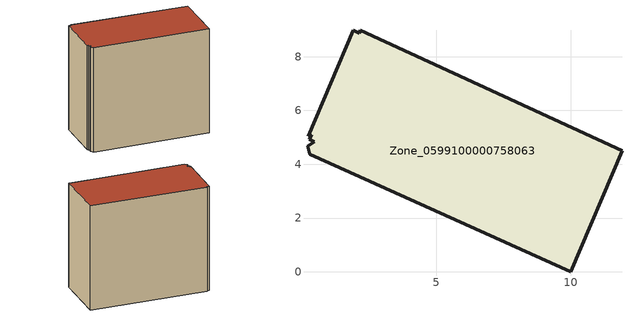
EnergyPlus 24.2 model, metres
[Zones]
Zone_0599100000758063
 floor ground (C_G): 1.9,8.98 2.13,8.88 2.18,8.99 11.9,4.5 9.99,0 0.29,4.37 0.21,4.67 0.46,4.85 0.28,4.93 0.36,5.1 0.23,5.05 z0
 wall outside (C_F): 11.9,4.5 2.18,8.99 2.13,8.88 1.9,8.98 0.23,5.05 0.36,5.1 0.28,4.93 0.46,4.85 0.21,4.67 0.29,4.37 9.99,0 11.9,4.5 z0:9.91
 roof outside (C_R): 2.18,8.99 2.13,8.88 1.9,8.98 0.23,5.05 0.36,5.1 0.28,4.93 0.46,4.85 0.21,4.67 0.29,4.37 9.99,0 11.9,4.5 z9.91
[BUILDING]
Pand.0599100000758063: North Axis=0; Terrain=City; Loads Convergence Tolerance Value=0.04; Temperature Convergence Tolerance Value=0.4; Solar Distribution=FullExterior; Maximum Number of Warmup Days=25; Minimum Number of Warmup Days=1
[Site:Location]
Rotterdam.The.Hague.AP_ZH_NLD Design_Conditions: Latitude=51.96; Longitude=4.45; Time Zone=1; Elevation=-4.5
[SITE:GROUNDTEMPERATURE:BUILDINGSURFACE]
18, 18, 18, 18, 18, 18, 18, 18, 18, 18, 18, 18
[MATERIAL] Thermal Absorptance=0.9; Solar Absorptance=0.7; Visible Absorptance=0.7
Name | Roughness | Thickness | Conductivity | Density | Specific Heat
G.TI.1946 | MediumSmooth | 0.15 | 1 | 540 | 1210
F.TI.1946 | Rough | 0.3 | 0.857143 | 1920 | 840
R.TI.1946 | MediumRough | 0.2 | 0.1 | 1500 | 1000
[CONSTRUCTION]
C_G: G.TI.1946
C_F: F.TI.1946
C_R: R.TI.1946
[ZONE]
Zone_0599100000758063: Type=1; Multiplier=1; Ceiling Height=Autocalculate; Volume=Autocalculate; Floor Area=autocalculate; Part of Total Floor Area=Yes
[ZONEINFILTRATION:DESIGNFLOWRATE]
Infil_Zone_0599100000758063: Zone or ZoneList or Space or SpaceList=Zone_0599100000758063; Schedule=AlwaysOn; Design Flow Rate Calculation Method=Flow/Area; Flow Rate per Floor Area=0.003; Constant Term Coefficient=1; Temperature Term Coefficient=0; Velocity Term Coefficient=0; Velocity Squared Term Coefficient=0
[HVACTEMPLATE:ZONE:IDEALLOADSAIRSYSTEM]
Zone_0599100000758063: Maximum Heating Supply Air Temperature=50; Minimum Cooling Supply Air Temperature=13; Maximum Heating Supply Air Humidity Ratio=0.0156; Minimum Cooling Supply Air Humidity Ratio=0.0077; Heating Limit=NoLimit; Cooling Limit=NoLimit; Dehumidification Control Type=ConstantSensibleHeatRatio; Cooling Sensible Heat Ratio=0.7; Dehumidification Setpoint=60; Humidification Control Type=None; Humidification Setpoint=30; Outdoor Air Method=None; Outdoor Air Flow Rate per Person=0.00944; Outdoor Air Flow Rate per Zone Floor Area=0; Outdoor Air Flow Rate per Zone=0; Demand Controlled Ventilation Type=None; Outdoor Air Economizer Type=NoEconomizer; Heat Recovery Type=None; Sensible Heat Recovery Effectiveness=0.7; Latent Heat Recovery Effectiveness=0.65
[ZONECONTROL:THERMOSTAT]
ThermostatControl_Zone_0599100000758063: Zone or ZoneList=Zone_0599100000758063; Control Type Schedule=DualSetpointControlType; Control 1=Thermostat_Zone_0599100000758063; Temperature Difference Between Cutout And Setpoint=0
[THERMOSTATSETPOINT:DUALSETPOINT]
Thermostat_Zone_0599100000758063: Heating Setpoint Temperature Schedule=HeatingSetpoint_Zone_0599100000758063; Cooling Setpoint Temperature Schedule=CoolingSetpoint_Zone_0599100000758063
[SCHEDULE:COMPACT]
HeatingSetpoint_Zone_0599100000758063: Through: 12/31, For: AllDays, Until: 24:00, 21
CoolingSetpoint_Zone_0599100000758063: Through: 12/31, For: AllDays, Until: 24:00, 24
DualSetpointControlType: Through: 12/31, For: AllDays, Until: 24:00, 4
AlwaysOn: Through: 12/31, For: AllDays, Until: 24:00, 1
